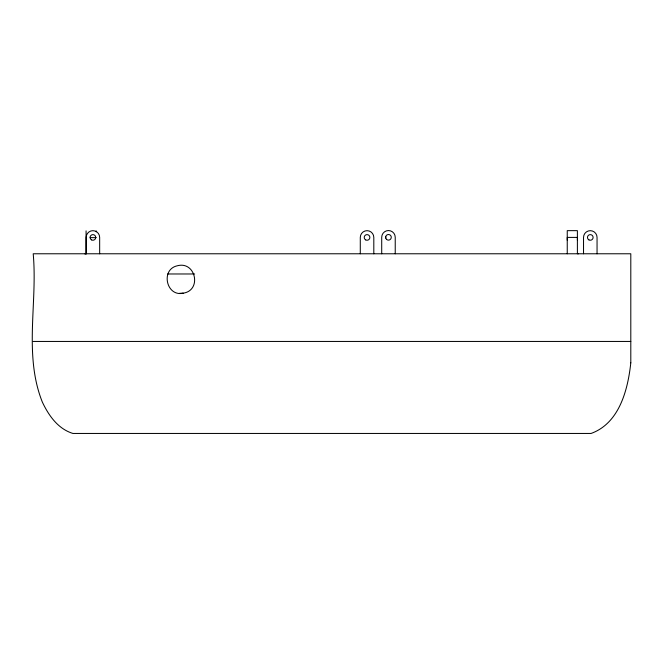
<?xml version="1.0" encoding="UTF-8"?>
<svg xmlns="http://www.w3.org/2000/svg" width="664" height="664" viewBox="0 0 664 664"><rect width="100%" height="100%" fill="white"/><g stroke="black" fill="none" stroke-linecap="round" stroke-linejoin="round"><path stroke-width="1" d="M567.247 253.772L567.247 237.405L577.389 237.405L577.389 253.748L578.51 253.772M183.156 293.189C202.155 290.434 195.714 260.67 177.23 265.799C160.381 269.501 166.324 296.957 183.156 293.189L179.512 293.305M90.138 237.637L96.222 237.637M84.95 253.972L86.079 253.972L86.079 230.873M167.66 273.975L194.668 273.975M33.2 341.445L630.8 341.445M597.052 253.789L597.052 237.43A6.764 6.764 0 0 0 590.296 230.674A6.764 6.764 0 0 0 583.531 237.43L583.531 253.772M577.389 240.227L577.389 230.649L567.247 230.649L567.247 240.227M395.229 253.772L395.229 237.314A6.764 6.764 0 0 0 388.465 230.549A6.764 6.764 0 0 0 381.709 237.314L381.709 253.772M385.743 236.583L385.743 238.044M373.807 253.789L373.807 237.43A6.764 6.764 0 0 0 367.043 230.674A6.764 6.764 0 0 0 360.286 237.43L360.286 253.772M99.666 253.789L99.666 237.43A6.764 6.764 0 0 0 92.91 230.674A6.764 6.764 0 0 0 86.146 237.43L86.146 253.772M96.222 230.873L96.222 231.786M630.8 362.851C627.895 389.726 619.396 423.225 591.084 433.451L72.915 433.451C57.975 428.869 48.713 415.556 42.338 402.069C23.539 354.966 37.707 302.792 33.2 253.772L630.8 253.772L630.8 362.851M588.885 239.87A2.814 2.814 0 0 0 593.11 237.43A2.814 2.814 0 0 0 588.885 234.99A2.814 2.814 0 0 0 588.885 239.87M365.632 239.87A2.814 2.814 0 0 0 369.865 237.43A2.814 2.814 0 0 0 365.632 234.99A2.814 2.814 0 0 0 365.632 239.87M91.499 239.87A2.814 2.814 0 0 0 95.724 237.43A2.814 2.814 0 0 0 91.499 234.99A2.814 2.814 0 0 0 91.499 239.87M386.473 239.306A2.814 2.814 0 0 0 391.187 238.044A2.814 2.814 0 0 0 387.734 234.591A2.814 2.814 0 0 0 386.473 239.306"/></g></svg>
